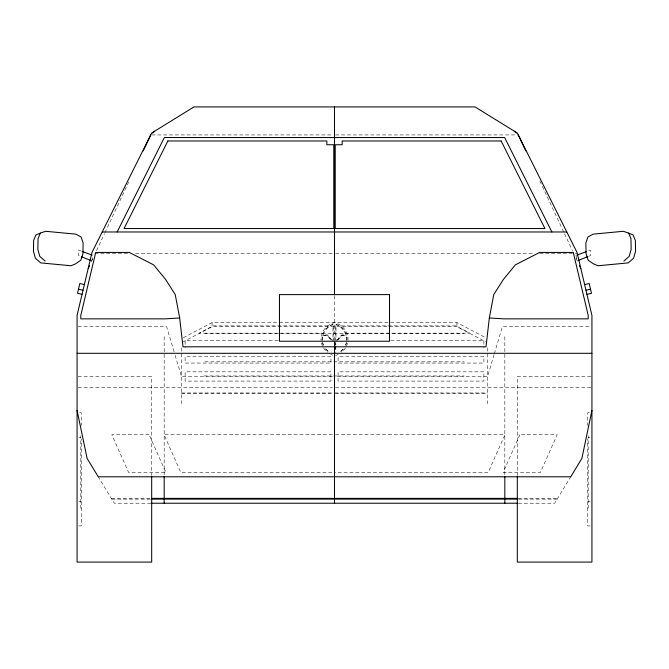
<?xml version="1.0" encoding="UTF-8"?>
<svg xmlns="http://www.w3.org/2000/svg" width="669" height="669" viewBox="0 0 669 669"><rect width="100%" height="100%" fill="white"/><g stroke="black" fill="none" stroke-linecap="round" stroke-linejoin="round"><path stroke-width="0.5" stroke-dasharray="3.35 2.51" d="M346.659 340.312L346.299 335.537L342.035 335.537L337.878 339.986M346.927 340.337C347.679 333.095 342.361 326.121 335.537 324.022L335.537 340.111M347.955 340.446C348.858 332.159 342.311 324.582 334.5 322.6C326.689 324.582 320.142 332.159 321.045 340.446M91.695 260.868L93.083 255.499M494.031 354.704L487.467 376.747L334.5 376.747M494.332 353.709L502.394 326.664L590.894 326.664M345.497 345.095L346.391 342.637M345.739 345.179L346.651 342.687M346.391 346.417L347.671 342.896M91.26 261.913L93.024 258.15M96.553 250.624L104.481 233.698M104.916 232.753L129.15 181.023M571.008 476.336L554.685 503.23L518.157 503.23M345.48 347.821L344.326 349.603A18.816 17.285 0 0 1 341.566 352.304M336.716 340.212L341.7 334.868L345.848 334.868C344.46 330.152 340.596 326.296 336.005 324.649L336.005 340.973M336.959 340.605L341.918 335.294L346.492 335.294M340.705 351.392L343.272 348.875M340.881 351.576L343.49 349.026M183.331 337.703L212.065 322.6L456.935 322.6L485.669 337.703M182.428 342.235L212.065 326.664L456.935 326.664L486.572 342.235M588.586 256.319L590.468 255.558L590.376 250.114L587.482 251.193M151.771 134.937L332.409 134.937M335.545 134.937L518.266 134.937M94.847 253.543L129.234 253.543M135.489 253.543L332.418 253.543M335.545 253.543L533.511 253.543M539.766 253.543L574.153 253.543M575.189 253.543L577.28 253.543M327.785 325.887L213.018 325.887L199.17 333.162L322.19 333.162M341.215 325.887L455.982 325.887L469.83 333.162L346.81 333.162M78.106 326.664L166.606 326.664L174.668 353.709M204.848 333.689L464.152 333.689M322.508 335.294L327.082 335.294L332.041 340.605M278.237 340.446L185.112 340.446L185.112 347.821M390.763 340.446L483.888 340.446L483.888 347.821M204.848 361.82L464.152 361.82M203.953 375.953L332.485 375.953M333.53 375.953L464.152 375.953M78.106 376.58L151.687 376.58L151.687 475.525M590.894 376.58L517.313 376.58L517.313 475.525M332.418 376.747L181.533 376.747L174.969 354.704M78.114 387.51L332.418 387.51M335.537 387.51L590.886 387.51M181.533 392.962L332.418 392.962M334.5 392.962L487.467 392.962M181.533 393.64L332.418 393.64M335.537 393.64L487.467 393.64M79.586 412.748L81.267 412.748L81.267 425.509M589.414 412.748L587.733 412.748L587.733 425.509M332.418 434.708L164.047 434.708L180.822 472.439L332.426 472.439M335.537 434.708L504.953 434.708L488.178 472.439L334.5 472.439M78.934 437.208L80.798 437.208M588.202 437.208L590.066 437.208M111.372 498.38L151.027 498.438M517.973 498.438L557.628 498.38M111.823 499.116L150.324 499.116M518.676 499.116L557.177 499.116M78.934 501.457L80.798 501.457M588.202 501.457L590.066 501.457M150.843 503.23L114.315 503.23L97.992 476.336M81.267 508.08L80.798 508.08L80.798 435.77M587.733 508.08L588.202 508.08L588.202 435.77M78.75 525.918L81.267 525.918L81.267 438.814M590.25 525.918L587.733 525.918L587.733 438.814M81.518 251.193L78.624 250.114L78.532 255.558L80.414 256.319M325.728 348.875L328.295 351.392M325.51 349.026L328.119 351.576M332.284 340.212L327.3 334.868L323.152 334.868C324.54 330.152 328.404 326.296 332.995 324.649L332.995 340.973M331.122 339.986L326.965 335.537L322.701 335.537L322.341 340.312M323.52 347.821L324.674 349.603A18.816 17.285 0 0 0 327.434 352.304M539.85 181.023L564.084 232.753M564.519 233.698L572.447 250.624M575.976 258.15L577.74 261.913M322.609 342.637L323.503 345.095M322.349 342.687L323.261 345.179M321.329 342.896L322.609 346.417M575.917 255.499L577.305 260.868M322.073 340.337C321.321 333.095 326.639 326.121 333.463 324.022L333.463 340.111M504.827 336.691L504.827 475.851M487.467 347.863L487.467 403.708M456.935 322.6L456.935 326.664M335.805 343.197L335.805 345.162M335.805 346.149L335.805 352.061M335.537 342.118L335.537 345.187M335.537 346.208L335.537 352.346M334.5 295.715L334.5 340.245M212.065 322.6L212.065 326.664M181.533 347.863L181.533 403.708M164.173 336.691L164.173 475.851M338.238 354.411A18.816 17.285 0 0 1 335.462 355.54M332.593 355.206A18.816 17.285 0 0 1 330.762 354.411M519.88 434.708L503.105 472.439L540.41 472.439L557.185 434.708L519.88 434.708M330.921 356.769L185.112 356.769L185.112 363.066L330.921 363.066L330.921 356.769M483.888 356.769L338.079 356.769L338.079 363.066L483.888 363.066L483.888 356.769M330.921 371.83L185.112 371.83L185.112 381.087L330.921 381.087L330.921 371.83M483.888 371.83L338.079 371.83L338.079 381.087L483.888 381.087L483.888 371.83M149.12 434.708L111.815 434.708L128.59 472.439L165.895 472.439L149.12 434.708"/><path stroke-width="1" d="M489.332 317.976L503.824 318.854L588.202 318.854L588.202 315.375L573.274 252.422L539.699 252.422L515.398 264.84L503.331 279.508L493.755 294.611L489.332 317.976L486.012 346.793L182.988 346.793L179.668 317.976L175.245 294.611L165.669 279.508L153.602 264.84L129.301 252.422L95.726 252.422L80.798 315.375L80.798 318.854L165.176 318.854L179.668 317.976M591.931 410.39L581.888 458.424L570.732 476.796L98.268 476.796L87.112 458.424L77.069 410.39M40.324 233.13L35.925 234.944L33.634 240.397L33.45 251.293L35.407 258.251L40.75 262.892L70.964 265.76L75.371 263.946L80.782 260.283L82.939 253.752L83.123 242.855L81.091 237.002L75.873 234.15L45.659 231.29L40.324 233.13L38.041 238.582L37.857 249.478L39.814 256.436L45.158 261.086M88.183 268.495L89.504 265.677M143.241 150.926L150.734 134.937M117.134 231.976L164.357 137.53L504.643 137.53L551.866 231.976M152.666 133.089L154.598 131.233M623.843 261.086L629.186 256.436L631.143 249.478L630.959 238.582L628.676 233.13L623.341 231.29L593.127 234.15L587.909 237.002L585.877 242.855L586.061 253.752L588.218 260.283L593.629 263.946L598.036 265.76L628.25 262.892L633.593 258.251L635.55 251.293L635.366 240.397L633.075 234.944L628.676 233.13M578.25 260.492L587.641 256.704M576.879 255.14L586.521 251.552M584.639 284.593L589.172 283.514L591.488 293.273L586.947 294.352M585.977 290.262L590.518 289.192M102.215 231.976L566.785 231.976M77.069 353.299L591.931 353.299M151.746 498.38L517.254 498.38M151.361 499.116L517.639 499.116M151.888 503.23L517.112 503.23M84.361 284.593L79.828 283.514L77.512 293.273L82.053 294.352M78.482 289.192L83.023 290.262M82.479 251.552L92.121 255.14M81.359 256.704L90.75 260.492M514.402 131.233L516.334 133.089M518.266 134.937L525.759 150.926M579.496 265.677L580.817 268.495M517.313 476.554L517.313 562.085L591.931 562.085L591.931 315.375L577.013 252.422L517.313 133.031L475.057 106.915L193.943 106.915L151.687 133.031L91.988 252.422L77.069 315.375L77.069 562.085L151.687 562.085L151.687 476.554M504.827 476.562L504.827 503.23M334.5 106.915L334.5 294.611M334.5 341.24L334.5 498.438M334.5 499.116L334.5 503.23M164.173 476.562L164.173 503.23M167.852 140.975L124.074 228.539L333.772 228.539L333.772 144.747L326.848 144.747L326.848 140.975L167.852 140.975M501.148 140.975L342.152 140.975L342.152 144.747L335.228 144.747L335.228 228.539L544.926 228.539L501.148 140.975M389.534 294.611L279.466 294.611L279.466 341.24L389.534 341.24L389.534 294.611"/></g></svg>
